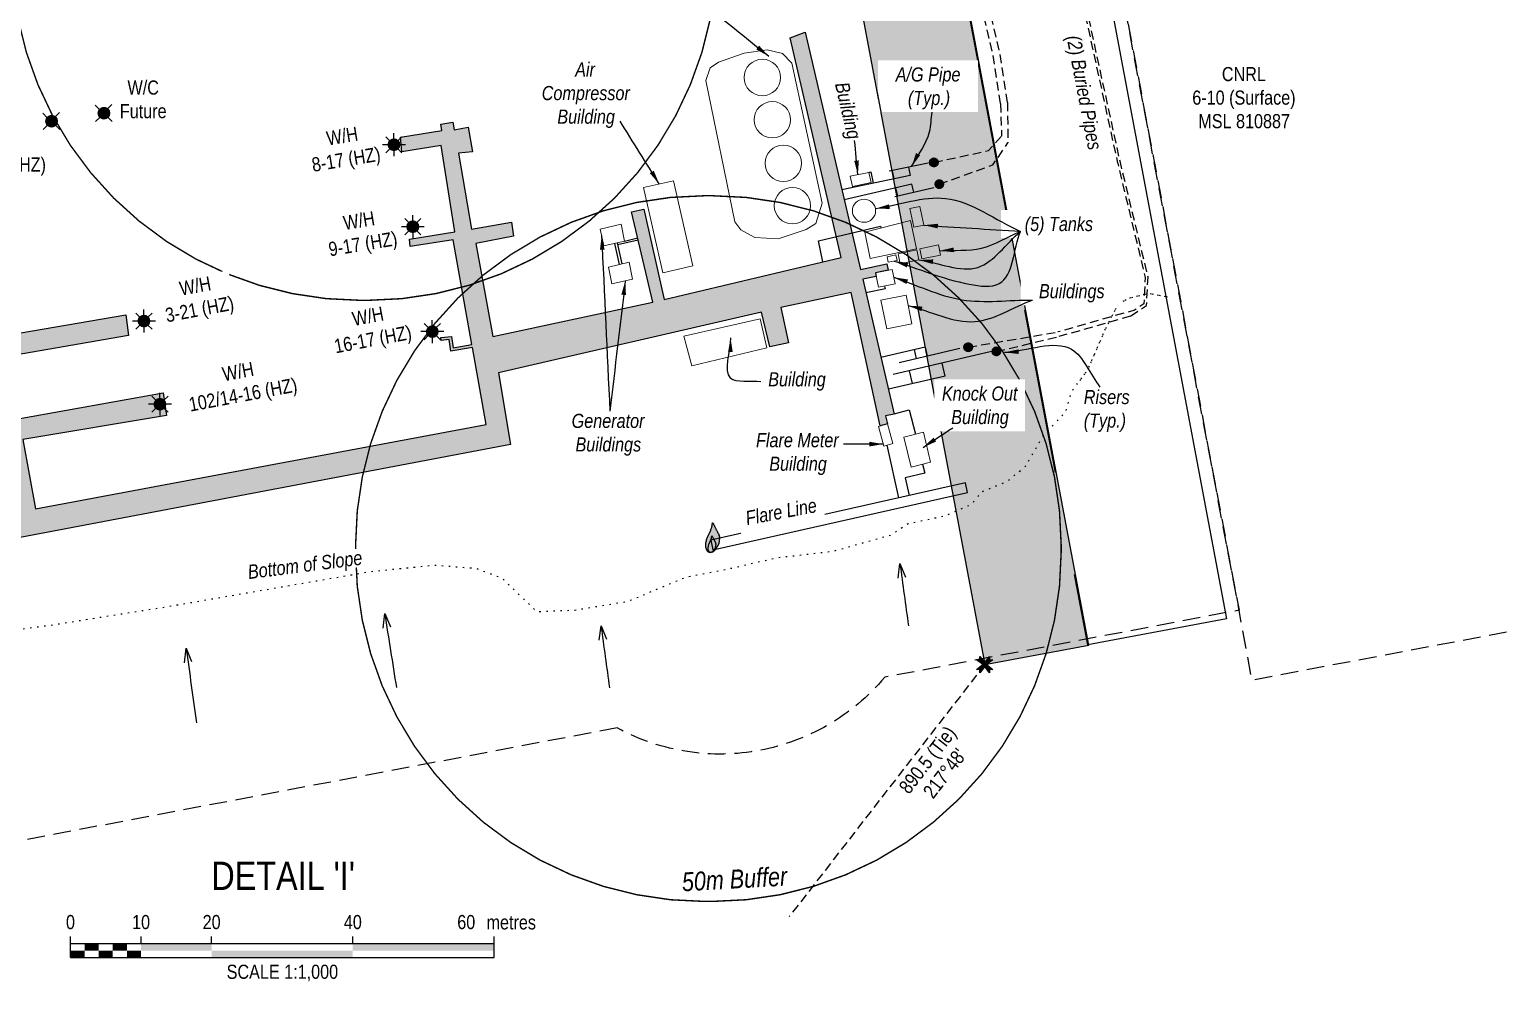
# Model space of a CAD drawing. Extents: x 406232 to 435383, y 6039561 to 6052989.
# Drawn here: x 426847 to 427892, y 6044060 to 6044734 of the extents above; entities that cross this region are included whole.
import ezdxf
from ezdxf.enums import TextEntityAlignment as Align

# ---------------------------------------------------------------- set-up
doc = ezdxf.new("R2010")
doc.units = 0
doc.header["$LTSCALE"] = 5
for name, pattern in [('foc-ACCESSROAD', [3.75, 2.5, -1.25]), ('foc-TIELINE', [1.875, 1.25, -0.625]), ('foc-TOPO', [1, 0.2, -0.8]), ('UG_PIPE', [1.875, 1.25, -0.625])]:
    doc.linetypes.add(name, pattern=pattern)
for name, color, linetype, lineweight in [('AS-GENERAL', 48, 'Continuous', 18), ('C-WS-T', 13, 'Continuous', 9), ('F-WS-T', 190, 'Continuous', 9), ('T-TEXT', 48, 'Continuous', 18)]:
    doc.layers.add(name, color=color, linetype=linetype, lineweight=lineweight)
for name, color, linetype in [('AS-PIPE-AG', 44, 'Continuous'), ('AS-PIPE-UG', 44, 'UG_PIPE'), ('AS-PIPE-UG-T', 44, 'Continuous'), ('AS-SYMBOL', 7, 'Continuous'), ('C-WS', 13, 'foc-ACCESSROAD'), ('C-WS-S', 13, 'Continuous'), ('DETAIL-T', 7, 'Continuous'), ('F-RW', 190, 'Continuous'), ('F-WS', 190, 'foc-ACCESSROAD'), ('L-BD', 7, 'Continuous'), ('L-MON', 1, 'Continuous'), ('L-TIE', 7, 'foc-TIELINE'), ('P-BUFFER-PURPLE', 187, 'foc-TIELINE'), ('P-BUFFER-PURPLE-T', 187, 'Continuous'), ('P-PROPOSED', 10, 'Continuous'), ('P-PROPOSED-H', 21, 'Continuous'), ('T-GENERAL', 48, 'foc-TOPO'), ('T-SLOPE', 48, 'Continuous')]:
    doc.layers.add(name, color=color, linetype=linetype)
doc.styles.add('80', font='ARIALN.TTF', dxfattribs={"height": 10})
doc.styles.add('80CG', font='ARIALN.TTF', dxfattribs={"height": 10})
doc.styles.add('80L', font='ARIALN.TTF', dxfattribs={"height": 10})
doc.dimstyles.new('Compass 5 000', dxfattribs={"dimscale": 5, "dimtxt": 9, "dimasz": 2, "dimexe": 0.2, "dimexo": 0.0625, "dimgap": 0.5, "dimtad": 0, "dimtih": 1, "dimtoh": 1, "dimzin": 0, "dimdsep": 46, "dimtxsty": '80CG', "dimcen": 0.1, "dimse1": 1, "dimse2": 1, "dimclrd": 256, "dimclrt": 256, "dimaunit": 1, "dimadec": 4, "dimazin": 0, "dimtfac": 0.06, "dimtofl": 0, "dimtmove": 0, "dimatfit": 1, "dimfxl": 0.2, "dimtolj": 1, "dimtzin": 0, "dimlwd": -1, "dimarcsym": 0})

# ---------------------------------------------------------------- blocks, each defined once
blk = doc.blocks.new('GAS')
h = blk.add_hatch(color=255)
h.dxf.hatch_style = 1
edge = h.paths.add_edge_path()
edge.add_arc((0, 0), 0.9, 0, 360)
for p, q in [((-0.81, 0), (-1.62, 0)), ((-0.57, 0.57), (-1.14, 1.14)), ((0, 0.81), (0, 1.62)), ((0.57, 0.57), (1.14, 1.14)), ((1.62, 0), (0.81, 0)), ((-0.57, -0.57), (-1.14, -1.14)), ((0, -0.81), (0, -1.62)), ((1.14, -1.14), (0.57, -0.57))]:
    blk.add_line(p, q)
blk.add_circle((0, 0), 0.8)
blk = doc.blocks.new('RISER')
h = blk.add_hatch(color=255)
h.dxf.hatch_style = 1
edge = h.paths.add_edge_path()
edge.add_arc((0, 0), 0.7, 0, 360)
blk.add_hatch(color=48).paths.add_polyline_path([(0.58, -0.15), (-0.58, -0.15, 0.774597)])
at = {"color": 48}
blk.add_line((-0.58, -0.15), (0.58, -0.15), dxfattribs=at)
blk.add_circle((0, 0), 0.6, dxfattribs=at)
blk = doc.blocks.new('FLARE')
h = blk.add_hatch(color=255)
h.dxf.hatch_style = 1
h.paths.add_polyline_path([(0.16, 2.41, 0.114147), (0.13, 2.43), (0.11, 2.44, 0.261551), (0.01, 2.42), (0, 2.41, 0.131268), (-0.03, 2.37), (-0.04, 2.35, 0.041497), (-0.05, 2.33), (-0.05, 2.29, 0.015174), (-0.05, 2.29), (-0.06, 2.24, 0.004376), (-0.06, 2.24), (-0.07, 2.18), (-0.08, 2.11), (-0.09, 2.05), (-0.1, 1.98), (-0.12, 1.91), (-0.14, 1.83), (-0.17, 1.76), (-0.19, 1.68), (-0.22, 1.61), (-0.26, 1.53), (-0.29, 1.46), (-0.32, 1.39), (-0.36, 1.32), (-0.39, 1.25, 0.000505), (-0.39, 1.25), (-0.43, 1.18, 0.002398), (-0.43, 1.18), (-0.46, 1.1, 0.004177), (-0.46, 1.1), (-0.5, 1.03, 0.005735), (-0.5, 1.03), (-0.53, 0.95, 0.006994), (-0.53, 0.95), (-0.56, 0.87, 0.00791), (-0.57, 0.87), (-0.6, 0.78, 0.008323), (-0.6, 0.78), (-0.63, 0.69, 0.008095), (-0.63, 0.68), (-0.66, 0.59, 0.008067), (-0.66, 0.59), (-0.68, 0.49, 0.008387), (-0.68, 0.49), (-0.7, 0.39, 0.009056), (-0.71, 0.38), (-0.72, 0.28, 0.010123), (-0.72, 0.28), (-0.74, 0.18, 0.011689), (-0.74, 0.18), (-0.75, 0.08, 0.013925), (-0.75, 0.08), (-0.75, -0.02, 0.016488), (-0.75, -0.02), (-0.75, -0.11, 0.017255), (-0.75, -0.12), (-0.74, -0.2, 0.01735), (-0.74, -0.2), (-0.73, -0.28, 0.017311), (-0.73, -0.29), (-0.71, -0.36, 0.01715), (-0.71, -0.36), (-0.69, -0.43, 0.016886), (-0.69, -0.44), (-0.66, -0.5, 0.016546), (-0.66, -0.5), (-0.63, -0.56, 0.016164), (-0.63, -0.56), (-0.6, -0.61, 0.016329), (-0.6, -0.62), (-0.57, -0.66, 0.018828), (-0.57, -0.67), (-0.54, -0.71, 0.022087), (-0.53, -0.71), (-0.5, -0.75, 0.025345), (-0.49, -0.76), (-0.46, -0.78, 0.028234), (-0.45, -0.79), (-0.42, -0.82, 0.030298), (-0.41, -0.82), (-0.37, -0.84, 0.031129), (-0.36, -0.85), (-0.32, -0.86, 0.030544), (-0.31, -0.87), (-0.27, -0.88, 0.028465), (-0.26, -0.88), (-0.22, -0.89, 0.025311), (-0.21, -0.89), (-0.16, -0.89, 0.02283), (-0.15, -0.89), (-0.11, -0.89, 0.021226), (-0.1, -0.89), (-0.05, -0.88, 0.020401), (-0.04, -0.88), (0, -0.87, 0.020299), (0.01, -0.87), (0.05, -0.85, 0.020911), (0.06, -0.85), (0.11, -0.83, 0.022277), (0.11, -0.83), (0.15, -0.81, 0.023712), (0.16, -0.8), (0.2, -0.78, 0.022408), (0.21, -0.78), (0.24, -0.75, 0.01993), (0.25, -0.74), (0.28, -0.72, 0.017146), (0.28, -0.71), (0.31, -0.68, 0.014211), (0.32, -0.68), (0.35, -0.64, 0.011221), (0.35, -0.64), (0.37, -0.61, 0.008212), (0.38, -0.61), (0.4, -0.57, 0.005172), (0.4, -0.57), (0.42, -0.54, 0.002523), (0.43, -0.54), (0.45, -0.5, 0.001671), (0.45, -0.5), (0.47, -0.47, 0.001229), (0.47, -0.47), (0.49, -0.44, 0.00075), (0.49, -0.44), (0.51, -0.41, 0.00026), (0.51, -0.41), (0.54, -0.37), (0.56, -0.34), (0.58, -0.3), (0.61, -0.27), (0.63, -0.23, 0.001311), (0.63, -0.23), (0.66, -0.19, 0.003726), (0.66, -0.19), (0.69, -0.15, 0.006065), (0.69, -0.14), (0.72, -0.1, 0.008452), (0.72, -0.1), (0.74, -0.05, 0.010991), (0.75, -0.05), (0.77, 0, 0.013767), (0.77, 0), (0.79, 0.05, 0.016839), (0.8, 0.05), (0.81, 0.1, 0.019104), (0.82, 0.11), (0.83, 0.15, 0.016987), (0.83, 0.16), (0.84, 0.21, 0.013636), (0.84, 0.21), (0.85, 0.26, 0.010244), (0.85, 0.27), (0.86, 0.31, 0.006846), (0.86, 0.32), (0.86, 0.37, 0.003419), (0.86, 0.37), (0.86, 0.41), (0.87, 0.46), (0.87, 0.5), (0.88, 0.54), (0.88, 0.59), (0.89, 0.63, 0.001278), (0.89, 0.63), (0.89, 0.67, 0.004735), (0.89, 0.67), (0.9, 0.71, 0.008354), (0.9, 0.72), (0.9, 0.76, 0.012059), (0.9, 0.76), (0.9, 0.8, 0.015712), (0.9, 0.81), (0.9, 0.85, 0.018457), (0.9, 0.85), (0.9, 0.89, 0.018102), (0.9, 0.9), (0.89, 0.94, 0.016533), (0.89, 0.95), (0.88, 0.99, 0.014576), (0.88, 0.99), (0.87, 1.03, 0.012435), (0.86, 1.04), (0.85, 1.08, 0.010283), (0.85, 1.09), (0.83, 1.13, 0.00824), (0.83, 1.13), (0.81, 1.18, 0.00638), (0.81, 1.18), (0.78, 1.23, 0.004735), (0.78, 1.23), (0.76, 1.29, 0.003388), (0.75, 1.29), (0.73, 1.34, 0.002345), (0.73, 1.34), (0.7, 1.4, 0.001492), (0.7, 1.4), (0.67, 1.46, 0.000746), (0.67, 1.46), (0.63, 1.51), (0.6, 1.57), (0.57, 1.62), (0.55, 1.68), (0.52, 1.73), (0.49, 1.78), (0.47, 1.83), (0.45, 1.87), (0.42, 1.92), (0.4, 1.97), (0.38, 2.02), (0.35, 2.08, 0.000332), (0.35, 2.08), (0.33, 2.13, 0.001849), (0.33, 2.13), (0.3, 2.19, 0.0038), (0.3, 2.19), (0.27, 2.24, 0.006473), (0.27, 2.24), (0.25, 2.29, 0.010865), (0.24, 2.3), (0.22, 2.34, 0.019524), (0.22, 2.34), (0.19, 2.38, 0.041077), (0.18, 2.39)])
at = {"color": 48, "flags": 128}
for points in [[(0.11, -0.72), (0.07, -0.74), (0.03, -0.76), (-0.02, -0.77), (-0.07, -0.78), (-0.11, -0.79), (-0.16, -0.79), (-0.2, -0.79), (-0.25, -0.78), (-0.29, -0.77), (-0.32, -0.76), (-0.36, -0.74), (-0.4, -0.71), (-0.43, -0.68), (-0.46, -0.65), (-0.49, -0.61), (-0.52, -0.56), (-0.54, -0.51), (-0.57, -0.46), (-0.59, -0.4), (-0.61, -0.33), (-0.63, -0.26), (-0.64, -0.19), (-0.65, -0.11), (-0.65, -0.02), (-0.65, 0.07), (-0.64, 0.17), (-0.63, 0.27), (-0.61, 0.36), (-0.58, 0.46), (-0.56, 0.56), (-0.53, 0.66), (-0.5, 0.75), (-0.47, 0.83), (-0.44, 0.91), (-0.41, 0.99), (-0.37, 1.06), (-0.34, 1.13), (-0.3, 1.2), (-0.27, 1.27), (-0.23, 1.34), (-0.2, 1.42), (-0.16, 1.49), (-0.13, 1.57), (-0.1, 1.65), (-0.07, 1.73), (-0.04, 1.8), (-0.02, 1.88), (0, 1.96), (0.01, 2.03), (0.02, 2.1), (0.03, 2.17), (0.04, 2.22), (0.05, 2.27), (0.05, 2.31), (0.06, 2.34), (0.08, 2.35), (0.09, 2.34), (0.11, 2.32), (0.13, 2.29), (0.16, 2.25), (0.18, 2.2), (0.21, 2.14), (0.24, 2.09), (0.26, 2.03), (0.29, 1.98), (0.31, 1.93), (0.33, 1.88), (0.36, 1.83), (0.38, 1.78), (0.41, 1.73), (0.43, 1.68), (0.46, 1.63), (0.49, 1.58), (0.52, 1.52), (0.55, 1.47), (0.58, 1.41), (0.61, 1.35), (0.64, 1.3), (0.67, 1.24), (0.69, 1.19), (0.72, 1.14), (0.74, 1.09), (0.75, 1.05), (0.77, 1), (0.78, 0.96), (0.79, 0.92), (0.8, 0.88), (0.8, 0.84), (0.8, 0.8), (0.8, 0.76), (0.8, 0.72), (0.79, 0.68), (0.79, 0.64), (0.78, 0.6), (0.78, 0.56), (0.77, 0.51), (0.77, 0.47), (0.76, 0.42), (0.76, 0.37), (0.76, 0.33), (0.75, 0.28), (0.74, 0.23), (0.73, 0.18), (0.72, 0.13), (0.7, 0.09), (0.68, 0.04), (0.66, 0), (0.63, -0.05), (0.61, -0.09), (0.58, -0.13), (0.55, -0.17), (0.53, -0.21), (0.5, -0.25), (0.48, -0.28), (0.45, -0.32), (0.43, -0.35), (0.41, -0.38), (0.39, -0.42), (0.37, -0.45), (0.34, -0.48), (0.32, -0.51), (0.3, -0.55), (0.27, -0.58), (0.24, -0.61), (0.21, -0.64), (0.18, -0.67), (0.15, -0.7)], [(0.02, -0.75), (-0.01, -0.76), (-0.03, -0.77), (-0.05, -0.78), (-0.08, -0.78), (-0.11, -0.79), (-0.13, -0.79), (-0.16, -0.79), (-0.18, -0.78), (-0.2, -0.78), (-0.23, -0.77), (-0.25, -0.76), (-0.26, -0.74), (-0.28, -0.73), (-0.3, -0.71), (-0.32, -0.69), (-0.33, -0.66), (-0.35, -0.63), (-0.36, -0.6), (-0.37, -0.57), (-0.39, -0.53), (-0.4, -0.49), (-0.4, -0.45), (-0.41, -0.41), (-0.41, -0.36), (-0.41, -0.31), (-0.4, -0.25), (-0.39, -0.2), (-0.38, -0.14), (-0.37, -0.09), (-0.36, -0.03), (-0.34, 0.02), (-0.32, 0.07), (-0.31, 0.12), (-0.29, 0.16), (-0.27, 0.21), (-0.25, 0.25), (-0.23, 0.29), (-0.21, 0.33), (-0.19, 0.37), (-0.17, 0.41), (-0.15, 0.45), (-0.14, 0.49), (-0.12, 0.53), (-0.1, 0.58), (-0.08, 0.62), (-0.07, 0.66), (-0.06, 0.71), (-0.05, 0.75), (-0.04, 0.79), (-0.03, 0.83), (-0.03, 0.87), (-0.02, 0.9), (-0.02, 0.93), (-0.01, 0.95), (-0.01, 0.96), (0, 0.97), (0.01, 0.96), (0.02, 0.95), (0.03, 0.94), (0.04, 0.91), (0.06, 0.88), (0.07, 0.86), (0.09, 0.82), (0.1, 0.79), (0.12, 0.76), (0.13, 0.74), (0.14, 0.71), (0.16, 0.68), (0.17, 0.65), (0.18, 0.63), (0.2, 0.6), (0.21, 0.57), (0.23, 0.54), (0.25, 0.51), (0.26, 0.47), (0.28, 0.44), (0.3, 0.41), (0.31, 0.38), (0.33, 0.35), (0.34, 0.32), (0.36, 0.29), (0.37, 0.27), (0.38, 0.24), (0.39, 0.22), (0.39, 0.19), (0.4, 0.17), (0.4, 0.15), (0.41, 0.13), (0.41, 0.1), (0.41, 0.08), (0.4, 0.06), (0.4, 0.04), (0.4, 0.01), (0.39, -0.01), (0.39, -0.03), (0.39, -0.06), (0.39, -0.08), (0.38, -0.11), (0.38, -0.14), (0.38, -0.16), (0.38, -0.19), (0.37, -0.22), (0.37, -0.24), (0.36, -0.27), (0.35, -0.3), (0.34, -0.32), (0.32, -0.35), (0.31, -0.37), (0.3, -0.4), (0.28, -0.42), (0.27, -0.44), (0.25, -0.46), (0.24, -0.48), (0.22, -0.5), (0.21, -0.52), (0.2, -0.54), (0.19, -0.56), (0.17, -0.58), (0.16, -0.6), (0.15, -0.61), (0.14, -0.63), (0.12, -0.65), (0.11, -0.67), (0.09, -0.69), (0.08, -0.7), (0.06, -0.72), (0.04, -0.74)]]:
    blk.add_lwpolyline(points, close=True, dxfattribs=at)
blk = doc.blocks.new('WC2')
at = {"layer": 'L-MON'}
h = blk.add_hatch(color=255, dxfattribs=at)
h.dxf.hatch_style = 1
edge = h.paths.add_edge_path()
edge.add_arc((0, 0), 0.9, 0, 360)
at = {"layer": 'L-MON', "color": 14, "flags": 128}
for points in [[(-0.62, 0.5), (-1.23, 1.12)], [(0.52, 0.61), (1.13, 1.21)], [(-1.18, -1.18), (-0.56, -0.57)], [(1.16, -1.18), (0.56, -0.57)]]:
    blk.add_lwpolyline(points, dxfattribs=at)
at = {"layer": 'L-MON', "color": 14}
for radius in [0.8, 0.373]:
    blk.add_circle((0, 0), radius, dxfattribs=at)
blk = doc.blocks.new('*U325')
at = {"color": 0}
for p, q in [((-150, 0), (-150, 15)), ((-100, 10), (-100, 15)), ((-50, 10), (-50, 15)), ((50, 10), (50, 15)), ((150.2, 0), (150.2, 15)), ((-150, 10), (150.2, 10)), ((-150, 0), (150.2, 0))]:
    blk.add_line(p, q, dxfattribs=at)
for points in [[(-150, 5), (-140, 5), (-150, 0), (-140, 0)], [(-140, 10), (-130, 10), (-140, 5), (-130, 5)], [(-130, 5), (-120, 5), (-130, 0), (-120, 0)], [(-120, 10), (-110, 10), (-120, 5), (-110, 5)], [(-110, 5), (-100, 5), (-110, 0), (-100, 0)], [(-100, 10), (-50, 10), (-100, 5), (-50, 5)], [(-50, 5), (50, 5), (-50, 0), (50, 0)], [(50, 10), (150.2, 10), (50, 5), (150.2, 5)]]:
    blk.add_solid(points, dxfattribs=at)
at = {"color": 0, "style": '80'}
blk.add_text('metres', height=10, dxfattribs=at).set_placement((162.2, 20), align=Align.CENTER)
at = {"color": 0, "char_height": 10, "style": '80'}
for s, insert, attachment_point in [('0', (-150, 30.2), 2), ('10', (-100, 30.2), 2), ('20', (-50, 30.2), 2), ('40', (50, 30.2), 2), ('60', (136.7, 30.2), 3), ('SCALE 1:1,000', (0.1, -5), 2)]:
    blk.add_mtext(s, dxfattribs=dict(at, insert=insert, attachment_point=attachment_point))
blk = doc.blocks.new('TEMP')
h = blk.add_hatch(color=255)
h.dxf.hatch_style = 1
h.paths.add_polyline_path([(0, 0.25), (-0.67, 1.15), (-0.67, 0.67), (-1.15, 0.67), (-0.25, 0), (-1.15, -0.67), (-0.67, -0.67), (-0.67, -1.15), (0, -0.25), (0.67, -1.15), (0.67, -0.67), (1.15, -0.67), (0.25, 0), (1.15, 0.67), (0.67, 0.67), (0.67, 1.15)])
h.paths.add_polyline_path([(0.57, 0.85), (0.57, 0.57), (0.85, 0.57), (0.08, 0), (0.85, -0.57), (0.57, -0.57), (0.57, -0.85), (0, -0.08), (-0.57, -0.85), (-0.57, -0.57), (-0.85, -0.57), (-0.08, 0), (-0.85, 0.57), (-0.57, 0.57), (-0.57, 0.85), (0, 0.08)], flags=16)
h = blk.add_hatch(color=1)
h.dxf.hatch_style = 1
h.paths.add_polyline_path([(0, 0.08), (-0.57, 0.85), (-0.57, 0.57), (-0.85, 0.57), (-0.08, 0), (-0.85, -0.57), (-0.57, -0.57), (-0.57, -0.85), (0, -0.08), (0.57, -0.85), (0.57, -0.57), (0.85, -0.57), (0.08, 0), (0.85, 0.57), (0.57, 0.57), (0.57, 0.85)])
at = {"color": 1}
for p, q in [((-0.08, 0), (0.08, 0)), ((0, 0.08), (0, -0.08))]:
    blk.add_line(p, q, dxfattribs=at)
at = {"color": 255, "flags": 128}
blk.add_lwpolyline([(-0.25, 0), (-1.15, 0.67), (-0.67, 0.67), (-0.67, 1.15), (0, 0.25), (0.67, 1.15), (0.67, 0.67), (1.15, 0.67), (0.25, 0), (1.15, -0.67), (0.67, -0.67), (0.67, -1.15), (0, -0.25), (-0.67, -1.15), (-0.67, -0.67), (-1.15, -0.67)], close=True, dxfattribs=at)
at = {"color": 1, "flags": 128}
blk.add_lwpolyline([(-0.08, 0), (-0.85, 0.57), (-0.57, 0.57), (-0.57, 0.85), (0, 0.08), (0.57, 0.85), (0.57, 0.57), (0.85, 0.57), (0.08, 0), (0.85, -0.57), (0.57, -0.57), (0.57, -0.85), (0, -0.08), (-0.57, -0.85), (-0.57, -0.57), (-0.85, -0.57)], close=True, dxfattribs=at)

msp = doc.modelspace()

# ---------------------------------------------------------------- hatches: boundary and pattern name
at = {"layer": 'AS-PIPE-AG'}
h = msp.add_hatch(color=256, dxfattribs=at)
h.dxf.hatch_style = 1
h.paths.add_polyline_path([(427446.33, 6044558.92), (427436.742, 6044556.884), (427459.022, 6044461.333), (427452.966, 6044460.123), (427454.195, 6044454.444), (427448.998, 6044453.025), (427428.571, 6044547.455), (427378.808, 6044536.795), (427384.202, 6044511.867), (427370.855, 6044508.943), (427365.069, 6044533.496), (427178.877, 6044490.653), (427187.352, 6044439.993), (426840.232, 6044374.011), (426814.199, 6044514.586), (426914.94, 6044531.681), (426916.87, 6044517.112), (426831.248, 6044502.262), (426838.715, 6044458.047), (426941.429, 6044476.495), (426943.785, 6044460.325), (426842.007, 6044443.338), (426851.115, 6044394.348), (427170.137, 6044454.184), (427160.365, 6044508.668), (427145.214, 6044505.921), (427143.887, 6044514.179), (427138.227, 6044513.58), (427138.017, 6044515.567), (427145.56, 6044516.365), (427146.864, 6044508.251), (427160.012, 6044510.635), (427146.731, 6044584.686), (427116.438, 6044580.125), (427115.758, 6044585.171), (427147.904, 6044590.38), (427138.349, 6044651.659), (427110.448, 6044647.108), (427109.382, 6044657.371), (427138.737, 6044662.213), (427138.005, 6044666.639), (427146.487, 6044668.022), (427147.456, 6044662.697), (427157.435, 6044664.536), (427160.342, 6044647.091), (427150.654, 6044646.026), (427159.751, 6044592.367), (427187.971, 6044597.387), (427189.42, 6044587.381), (427162.705, 6044582.159), (427174.894, 6044516.328), (427288.234, 6044540.552), (427273, 6044604.701), (427281.722, 6044606.512), (427296.216, 6044542.631), (427421.508, 6044572.249), (427385.402, 6044727.794), (427395.945, 6044731.846), (427435.106, 6044563.901), (427453.791, 6044567.868), (427454.707, 6044563.32), (427445.777, 6044561.522)])
at = {"layer": 'P-PROPOSED-H'}
h = msp.add_hatch(color=256, dxfattribs=at)
h.dxf.hatch_style = 1
h.paths.add_polyline_path([(427713.438, 6045348.795), (427685.695, 6045418.439), (427391.48, 6045301.233), (426920.961, 6045217.253), (426660.025, 6045134.156), (426714.575, 6044778.363), (426788.676, 6044789.719), (426743.837, 6045082.171), (426938.999, 6045144.322), (427347.404, 6045217.216), (427523.092, 6044284.086), (427596.764, 6044297.957), (427420.858, 6045232.241)])

# ---------------------------------------------------------------- linework, layer by layer
at = {"layer": 'AS-GENERAL', "flags": 128}
for points in [[(427346.083, 6044597.463), (427325.583, 6044697.596), (427328.658, 6044706.596), (427334.588, 6044710.547), (427352.818, 6044716.913), (427369.071, 6044719.327), (427379.833, 6044716.693), (427386.467, 6044709.922), (427408.039, 6044610.63), (427403.456, 6044596.432), (427396.602, 6044592.012), (427376.924, 6044585.603), (427360.341, 6044586.487), (427350.391, 6044591.791)], [(427427.929, 6044629.759), (427441.153, 6044632.516), (427442.621, 6044625.364), (427429.396, 6044622.608)], [(427281.541, 6044621.834), (427295.236, 6044561.473), (427316.473, 6044566.291), (427302.778, 6044626.652)], [(427472.8, 6044593.694), (427470.062, 6044606.923), (427477.215, 6044608.38), (427479.953, 6044595.152)], [(427438.142, 6044590.298), (427441.945, 6044571.64), (427474.789, 6044578.377), (427470.64, 6044598.418)], [(427250.922, 6044592.428), (427253.388, 6044580.513), (427268.084, 6044583.903), (427265.617, 6044595.817)], [(427461.865, 6044574.921), (427475.089, 6044577.677), (427476.556, 6044570.526), (427463.332, 6044567.77)], [(427477.119, 6044578.439), (427490.343, 6044581.195), (427491.81, 6044574.044), (427478.586, 6044571.288)], [(427256.676, 6044565.479), (427259.143, 6044553.565), (427273.838, 6044556.954), (427271.372, 6044568.868)], [(427460.251, 6044574.112), (427461.046, 6044570.24), (427454.804, 6044568.959), (427454.01, 6044572.831)], [(427445.777, 6044561.522), (427457.575, 6044563.898), (427459.766, 6044553.578), (427447.968, 6044551.202)], [(427449.659, 6044542.108), (427467.446, 6044545.69), (427471.559, 6044525.266), (427453.772, 6044521.684)], [(427364.048, 6044528.919), (427368.922, 6044508.241), (427315.679, 6044495.504), (427310.013, 6044516.485)], [(427447.939, 6044452.736), (427454.195, 6044454.444), (427457.986, 6044440.548), (427451.73, 6044438.841)], [(427465.927, 6044445.102), (427479.709, 6044448.632), (427484.803, 6044427.361), (427471.022, 6044423.831)]]:
    msp.add_lwpolyline(points, close=True, dxfattribs=at)
at = {"layer": 'AS-GENERAL'}
for centre, radius in [((427365.681, 6044699.692), 12.892), ((427372.78, 6044669.76), 12.892), ((427380.545, 6044638.941), 12.892), ((427386.985, 6044608.967), 12.892), ((427437.653, 6044605.394), 8.219)]:
    msp.add_circle(centre, radius, dxfattribs=at)
at = {"layer": 'AS-PIPE-AG'}
for p, q in [((427483.153, 6044639.053), (427455.528, 6044633.296)), ((427470.253, 6044630.313), (427421.967, 6044620.25)), ((427441.153, 6044632.516), (427442.568, 6044632.81)), ((427442.568, 6044632.81), (427444.219, 6044624.887)), ((427457.627, 6044633.734), (427458.835, 6044627.933)), ((427469.044, 6044636.113), (427470.253, 6044630.313)), ((427471.593, 6044624.206), (427423.529, 6044613.13)), ((427486.967, 6044621.669), (427459.469, 6044615.332)), ((427461.558, 6044615.813), (427460.228, 6044621.587)), ((427472.923, 6044618.433), (427471.593, 6044624.206)), ((427268.084, 6044583.903), (427277.413, 6044586.118)), ((427260.917, 6044582.25), (427264.376, 6044567.255)), ((427262.822, 6044582.689), (427266.281, 6044567.694)), ((427263.128, 6044581.366), (427277.718, 6044584.831)), ((427452.865, 6044549.982), (427439.002, 6044547.19)), ((427452.865, 6044549.982), (427452.438, 6044552.102)), ((427480.921, 6044508.879), (427449.636, 6044501.584)), ((427531.074, 6044506.444), (427458.33, 6044489.482)), ((427505.489, 6044507.806), (427462.465, 6044497.774)), ((427473.039, 6044507.041), (427474.543, 6044500.591)), ((427480.921, 6044508.879), (427482.425, 6044502.429)), ((427471.974, 6044482.984), (427469.833, 6044492.164)), ((427495.089, 6044488.373), (427492.948, 6044497.554)), ((427495.089, 6044488.373), (427454.902, 6044479.003)), ((427453.713, 6044439.382), (427462.116, 6044402.107))]:
    msp.add_line(p, q, dxfattribs=at)
at = {"layer": 'AS-PIPE-AG', "flags": 128}
for points in [[(426838.715, 6044458.047), (426941.429, 6044476.495), (426943.785, 6044460.325), (426842.007, 6044443.338), (426851.115, 6044394.348), (427170.137, 6044454.184), (427160.365, 6044508.668), (427145.214, 6044505.921), (427143.887, 6044514.179), (427138.227, 6044513.58), (427138.017, 6044515.567), (427145.56, 6044516.365), (427146.864, 6044508.251), (427160.012, 6044510.635), (427146.731, 6044584.686), (427116.438, 6044580.125), (427115.758, 6044585.171), (427147.904, 6044590.38), (427138.349, 6044651.659), (427110.448, 6044647.108), (427109.382, 6044657.371), (427138.737, 6044662.213), (427138.005, 6044666.639), (427146.487, 6044668.022), (427147.456, 6044662.697), (427157.435, 6044664.536), (427160.342, 6044647.091), (427150.654, 6044646.026), (427159.751, 6044592.367), (427187.971, 6044597.387), (427189.42, 6044587.381), (427162.705, 6044582.159), (427174.894, 6044516.328), (427288.234, 6044540.552), (427273, 6044604.701), (427281.722, 6044606.512), (427296.216, 6044542.631), (427421.508, 6044572.249), (427385.402, 6044727.794), (427395.945, 6044731.846), (427435.106, 6044563.901), (427453.791, 6044567.868), (427454.707, 6044563.32), (427445.777, 6044561.522), (427446.33, 6044558.92), (427446.33, 6044558.92), (427436.742, 6044556.884), (427459.022, 6044461.333), (427452.966, 6044460.123), (427454.195, 6044454.444), (427448.998, 6044453.025), (427428.571, 6044547.455), (427378.808, 6044536.795), (427384.202, 6044511.867), (427370.855, 6044508.943), (427365.069, 6044533.496), (427178.877, 6044490.653), (427187.352, 6044439.993), (426840.232, 6044374.011)], [(427408.455, 6044569.163), (427405.454, 6044584.003), (427449.264, 6044594.363), (427449.567, 6044593.152)], [(426814.199, 6044514.586), (426914.94, 6044531.681), (426916.87, 6044517.112), (426831.248, 6044502.262)], [(427458.922, 6044461.666), (427469.586, 6044464.492), (427474.022, 6044447.176)], [(427479.026, 6044425.881), (427480.634, 6044419.649), (427466.871, 6044416.324), (427469.691, 6044403.815)]]:
    msp.add_lwpolyline(points, dxfattribs=at)
at = {"layer": 'AS-PIPE-AG'}
msp.add_lwpolyline([(427509.471, 6044412.783), (427329.192, 6044372.14), (427330.73, 6044365.317), (427511.009, 6044405.961)], close=True, dxfattribs=at)
at = {"layer": 'AS-PIPE-UG', "flags": 128}
msp.add_lwpolyline([(427536.694, 6045028.572), (427567.626, 6044881.406), (427592.612, 6044751.522, 0.00631558), (427592.622, 6044751.473), (427617.221, 6044638.994, 0.00540449), (427617.23, 6044638.952), (427636.733, 6044558.181), (427635.775, 6044539.415), (427629.19, 6044535.003), (427574.979, 6044519.566)], format="xyb", dxfattribs=at)
for points in [[(427626.42, 6044530.741), (427637.72, 6044538.313), (427638.745, 6044558.368), (427619.174, 6044639.421), (427594.575, 6044751.9), (427569.586, 6044881.801), (427538.65, 6045028.984)], [(427626.42, 6044530.741), (427637.72, 6044538.313), (427638.745, 6044558.368), (427619.174, 6044639.421), (427594.575, 6044751.9), (427569.586, 6044881.801), (427538.65, 6045028.984)], [(427534.297, 6044681.242), (427528.975, 6044715.582), (427515.731, 6044772.83), (427521.743, 6044796.874), (427547.256, 6044849.101), (427604.255, 6044904.855), (427672.804, 6044925.341)], [(427534.297, 6044681.242), (427528.975, 6044715.582), (427515.731, 6044772.83), (427521.743, 6044796.874), (427547.256, 6044849.101), (427604.255, 6044904.855), (427672.804, 6044925.341)], [(427539.234, 6044682.007), (427533.883, 6044716.528), (427520.869, 6044772.785), (427526.462, 6044795.153), (427551.366, 6044846.133), (427606.867, 6044900.422), (427674.235, 6044920.555)], [(427539.234, 6044682.007), (427533.883, 6044716.528), (427520.869, 6044772.785), (427526.462, 6044795.153), (427551.366, 6044846.133), (427606.867, 6044900.422), (427674.235, 6044920.555)], [(427534.297, 6044681.242), (427535.042, 6044658.248)], [(427534.297, 6044681.242), (427535.042, 6044658.248)], [(427539.234, 6044682.007), (427539.555, 6044653.49)], [(427539.234, 6044682.007), (427539.555, 6044653.49)], [(427487.094, 6044639.591), (427525.871, 6044647.982), (427535.042, 6044658.248)], [(427487.094, 6044639.591), (427525.871, 6044647.982), (427535.042, 6044658.248)], [(427490.857, 6044624.183), (427528.84, 6044637.777), (427539.555, 6044653.49)], [(427490.857, 6044624.183), (427528.84, 6044637.777), (427539.555, 6044653.49)], [(427626.42, 6044530.741), (427575.649, 6044516.293)], [(427626.42, 6044530.741), (427575.649, 6044516.293)], [(427511.368, 6044508.776), (427574.979, 6044519.566)], [(427511.368, 6044508.776), (427574.979, 6044519.566)], [(427531.354, 6044505.762), (427575.649, 6044516.293)], [(427531.354, 6044505.762), (427575.649, 6044516.293)]]:
    msp.add_lwpolyline(points, dxfattribs=at)
at = {"layer": 'C-WS', "flags": 128}
msp.add_lwpolyline([(427262.906, 6044239.325), (426795.135, 6044150.857), (426348.469, 6044066.38), (426227.919, 6044703.786), (426677.553, 6044772.69), (427208.216, 6044854.011), (427582.468, 6044960.639), (427703.141, 6044322.585), (427452.321, 6044275.149, -0.35681793)], format="xyb", close=True, dxfattribs=at)
at = {"layer": 'F-RW'}
for points in [[(427541.39, 6044589.014), (427439.256, 6045131.632), (427664.632, 6045221.394)], [(427787.532, 6045162.801), (427552.659, 6045069.257), (427694.323, 6044316.623), (427596.139, 6044298.142), (427586.757, 6044347.985)], [(427573.199, 6044420.017), (427551.574, 6044534.907)]]:
    msp.add_lwpolyline(points, dxfattribs=at)
at = {"layer": 'F-WS', "flags": 128}
msp.add_lwpolyline([(427892.492, 6044307.035), (427712.358, 6044273.06), (427703.166, 6044322.447), (427621.195, 6044755.588), (427598.436, 6044876.101), (427582.468, 6044960.639), (427848.139, 6045010.662)], dxfattribs=at)
at = {"layer": 'L-TIE', "flags": 128}
msp.add_lwpolyline([(427523.092, 6044284.086), (427384.734, 6044105.768)], dxfattribs=at)
at = {"layer": 'P-BUFFER-PURPLE', "const_width": 1, "elevation": -0.107, "flags": 128}
msp.add_lwpolyline([(427081.241, 6045041.499), (427086.236, 6045041.499, -0.41421356), (427333.509, 6044794.226), (427333.509, 6044789.23, -0.41421356), (427086.236, 6044541.957), (427081.241, 6044541.957, -0.41421356), (426833.967, 6044789.23), (426833.967, 6044794.226, -0.41421356)], format="xyb", close=True, dxfattribs=at)
at = {"layer": 'P-BUFFER-PURPLE', "const_width": 1, "flags": 128}
msp.add_lwpolyline([(427324.966, 6044616.002), (427329.961, 6044616.002, -0.41421356), (427577.234, 6044368.728), (427577.234, 6044363.733, -0.41421356), (427329.961, 6044116.46), (427324.966, 6044116.46, -0.41421356), (427077.692, 6044363.733), (427077.692, 6044368.728, -0.41421356)], format="xyb", close=True, dxfattribs=at)
at = {"layer": 'T-GENERAL', "flags": 128}
for points in [[(426595.733, 6044289.687), (426613.273, 6044275.075), (426659.753, 6044278.29), (426708.28, 6044286.18), (426742.19, 6044296.7), (426860.673, 6044311.9), (426943.695, 6044325.051), (427087.616, 6044349.905), (427133.512, 6044354.581), (427163.329, 6044352.243), (427181.454, 6044345.229), (427206.01, 6044321.559), (427232.904, 6044322.728), (427270.322, 6044328.865), (427311.964, 6044346.257), (427339.384, 6044351.374), (427375.76, 6044359.779), (427415.664, 6044364.369), (427456.61, 6044375.881), (427468.858, 6044383.921), (427494.815, 6044389.403), (427513.825, 6044397.626), (427521.137, 6044406.579), (427538.502, 6044413.523), (427552.029, 6044424.487), (427565.408, 6044447.562), (427580.215, 6044462.546), (427584.785, 6044477.53), (427595.99, 6044492.597), (427608.788, 6044522.021), (427617.746, 6044539.565), (427625.242, 6044543.586), (427639.136, 6044546.875), (427647.729, 6044545.413), (427653.396, 6044544.134)], [(427590.44, 6044485.134), (427595.99, 6044492.597), (427608.788, 6044522.021), (427617.746, 6044539.565), (427625.242, 6044543.586), (427639.136, 6044546.875), (427647.729, 6044545.413), (427653.396, 6044544.134)], [(426595.733, 6044289.687), (426613.273, 6044275.075), (426659.753, 6044278.29), (426708.28, 6044286.18), (426742.19, 6044296.7), (426860.673, 6044311.9), (426943.695, 6044325.051), (427087.616, 6044349.905), (427133.512, 6044354.581), (427163.329, 6044352.243), (427181.454, 6044345.229), (427206.01, 6044321.559), (427232.904, 6044322.728), (427270.322, 6044328.865), (427311.964, 6044346.257), (427339.384, 6044351.374), (427375.76, 6044359.779), (427415.664, 6044364.369), (427456.61, 6044375.881), (427468.858, 6044383.921), (427494.815, 6044389.403), (427513.825, 6044397.626), (427521.137, 6044406.579), (427538.502, 6044413.523), (427552.029, 6044424.487), (427560.788, 6044439.593)]]:
    msp.add_lwpolyline(points, dxfattribs=at)

# ---------------------------------------------------------------- block references
at = {"layer": 'AS-SYMBOL'}
for name, p, xscale, yscale, zscale in [('RISER', (427487.114, 6044639.576), 4.999999999999941, 4.999999999999941, 4.999999999999941), ('RISER', (427490.947, 6044624.208), 4.999999999999941, 4.999999999999941, 4.999999999999941), ('RISER', (427511.408, 6044508.756), 4.999999999999941, 4.999999999999941, 4.999999999999941), ('RISER', (427531.384, 6044505.822), 4.999999999999941, 4.999999999999941, 4.999999999999941), ('FLARE', (427329.961, 6044368.728), 6.660562397823504, 6.660562397823504, 6.660562397823504)]:
    msp.add_blockref(name, p, dxfattribs=dict(at, xscale=xscale, yscale=yscale, zscale=zscale))
at = {"layer": 'C-WS-S', "xscale": 4.999999999999941, "yscale": 4.999999999999941, "zscale": 4.999999999999941}
for p in [(427132.001, 6044519.806), (426939.179, 6044468.424)]:
    msp.add_blockref('GAS', p, dxfattribs=at)
at = {"layer": 'DETAIL-T', "xscale": 0.99954368, "yscale": 0.99954368, "zscale": 0.99954368}
msp.add_blockref('*U325', (427025.759, 6044076.673), dxfattribs=at)
at = {"layer": 'L-MON', "xscale": 4.997718399999943, "yscale": 4.997718399999943, "zscale": 4.997718399999943}
msp.add_blockref('TEMP', (427523.092, 6044284.086), dxfattribs=at)

# ---------------------------------------------------------------- texts
at = {"layer": 'C-WS-T', "char_height": 10, "attachment_point": 1, "rotation": 10.623034, "style": '80L'}
for s, width, insert in [('\\pi25.94926;W/H\\P\\pi9.79988;16-17 (HZ)', 73.05132, (427049.046, 6044528.811)), ('\\pi27.96269;W/H\\P\\pi0.66392;102/14-16 (HZ)', 77.07817, (426955.118, 6044489.252))]:
    msp.add_mtext_dynamic_manual_height_columns(s, width=width, gutter_width=66.636, heights=[0], dxfattribs=dict(at, insert=insert))
at = {"layer": 'DETAIL-T', "color": 3, "insert": (427026.429, 6044134.594), "char_height": 19.9909, "width": 223.75587, "attachment_point": 5, "style": '80CG'}
msp.add_mtext("DETAIL 'I'", dxfattribs=at)
at = {"layer": 'L-BD', "color": 5, "style": '80L'}
for s, height, p in [('890.5 (Tie)', 9.99544, (427483.496, 6044215.941)), ("217°48'", 9.9954, (427494.75, 6044207.209))]:
    msp.add_text(s, height=height, rotation=52.1919, dxfattribs=at).set_placement(p, align=Align.MIDDLE)
at = {"layer": 'P-BUFFER-PURPLE-T', "insert": (427307.698, 6044136.832), "char_height": 13.31613, "attachment_point": 1, "rotation": 3.191276, "style": '80L'}
msp.add_mtext_dynamic_manual_height_columns('\\pi0.61544;{\\fArial Narrow|b0|i1|c0|p34;50m Buffer}', width=76.1137, gutter_width=66.611, heights=[0], dxfattribs=at)

# ---------------------------------------------------------------- leaders
at = {"layer": 'T-SLOPE', "path_type": 1}
for points in [[(427463.107, 6044355.608), (427469.072, 6044311.648)], [(427098.278, 6044320.2), (427106.618, 6044267.807)], [(427098.278, 6044320.2), (427106.618, 6044267.807)], [(427251.456, 6044311.619), (427257.421, 6044267.658)], [(427251.456, 6044311.619), (427257.421, 6044267.658)], [(426957.662, 6044295.732), (426965.109, 6044242.889)], [(426957.662, 6044295.732), (426965.109, 6044242.889)]]:
    msp.add_leader(points, dimstyle='Compass 5 000', override={"dimgap": 0.5, "dimtad": 0, "dimldrblk": 'Open30'}, dxfattribs=at)
at = {"layer": 'T-TEXT', "path_type": 1}
msp.add_leader([(427370.168, 6044714.671), (427301.928, 6044769.441)], dimstyle='Compass 5 000', override={"dimgap": 0.5, "dimtad": 0}, dxfattribs=at)

# ---------------------------------------------------------------- next in the draw order: texts
at = {"layer": 'AS-GENERAL', "insert": (427000.487, 6044354.479), "char_height": 10, "attachment_point": 1, "rotation": 7.310587, "style": '80L', "bg_fill": 3, "box_fill_scale": 1.15, "bg_fill_color": 256, "bg_fill_true_color": 256, "bg_fill_transparency": 0}
msp.add_mtext_dynamic_manual_height_columns('\\pi0.29898;{\\fArial Narrow|b0|i1|c0|p34;Bottom of Slope}', width=81.33465, gutter_width=66.636, heights=[0], dxfattribs=at)
at = {"layer": 'AS-PIPE-AG', "insert": (427452.443, 6044706.854), "char_height": 10, "attachment_point": 1, "style": '80L', "bg_fill": 2}
msp.add_mtext_dynamic_manual_height_columns('\\pi7.64714;{\\fArial Narrow|b0|i1|c0|p34;A/G Pipe\\P\\pi16.2897;(Typ.)}', width=60.86044, gutter_width=333.181, heights=[0], dxfattribs=at)
at = {"layer": 'AS-PIPE-AG', "insert": (427352.681, 6044392.477), "char_height": 10, "attachment_point": 1, "rotation": 10.7097, "style": '80L', "bg_fill": 2}
msp.add_mtext_dynamic_manual_height_columns('\\pi0.32626;{\\fArial Narrow|b0|i1|c0|p34;Flare Line}', width=50.75484, gutter_width=333.181, heights=[0], dxfattribs=at)
at = {"layer": 'AS-PIPE-UG-T', "insert": (427590.792, 6044730.327), "char_height": 10, "attachment_point": 1, "rotation": 280.888797, "style": '80L', "bg_fill": 3, "box_fill_scale": 1.15, "bg_fill_color": 256, "bg_fill_true_color": 256, "bg_fill_transparency": 0}
msp.add_mtext_dynamic_manual_height_columns('{\\fArial Narrow|b0|i1|c0|p34;(2) Buried Pipes}', width=82.20778, gutter_width=333.181, heights=[0], dxfattribs=at)

# ---------------------------------------------------------------- next in the draw order: linework, layer by layer
at = {"layer": 'P-PROPOSED', "flags": 128}
msp.add_lwpolyline([(427685.695, 6045418.439), (427391.48, 6045301.233), (426920.961, 6045217.253), (426660.025, 6045134.156), (426714.575, 6044778.363), (426788.676, 6044789.719), (426743.837, 6045082.171), (426938.999, 6045144.322), (427347.404, 6045217.216), (427523.092, 6044284.086), (427596.764, 6044297.957), (427420.858, 6045232.241), (427713.438, 6045348.795)], dxfattribs=at)

# ---------------------------------------------------------------- next in the draw order: leaders
at = {"layer": 'AS-PIPE-AG', "path_type": 1}
msp.add_leader([(427471.375, 6044636.599), (427484.041, 6044661.265), (427485.823, 6044675.238)], dimstyle='Compass 5 000', override={"dimgap": 0.5, "dimtad": 0}, dxfattribs=at)

# ---------------------------------------------------------------- next in the draw order: texts
at = {"layer": 'C-WS-T', "insert": (426927.327, 6044684.169), "char_height": 10, "attachment_point": 5, "style": '80L', "bg_fill": 2}
msp.add_mtext_dynamic_manual_height_columns('W/C\\PFuture', width=32.71255, gutter_width=66.636, heights=[0], dxfattribs=at)
at = {"layer": 'C-WS-T', "insert": (426822.82, 6044644.944), "char_height": 10, "attachment_point": 5, "style": '80L', "bg_fill": 3, "box_fill_scale": 1.15, "bg_fill_color": 256, "bg_fill_true_color": 256, "bg_fill_transparency": 0}
msp.add_mtext_dynamic_manual_height_columns('W/C \\P102/5-10 (HZ)', width=72.23267, gutter_width=66.636, heights=[0], dxfattribs=at)
at = {"layer": 'C-WS-T', "char_height": 10, "attachment_point": 1, "style": '80L', "bg_fill": 3, "box_fill_scale": 1.15, "bg_fill_color": 256, "bg_fill_true_color": 256, "bg_fill_transparency": 0}
for s, insert, rotation in [('\\pi13.62776;W/H\\P\\pi0.27851;8-17 (HZ)', (427042.971, 6044659.146), 9.365103), ('\\pi13.62776;W/H\\P\\pi0.27851;9-17 (HZ)', (427054.848, 6044599.333), 9.365103), ('\\pi13.62776;W/H\\P\\pi0.27851;3-21 (HZ)', (426938.867, 6044552.497), 10.623034)]:
    msp.add_mtext_dynamic_manual_height_columns(s, width=48.40832, gutter_width=66.636, heights=[0], dxfattribs=dict(at, insert=insert, rotation=rotation))
at = {"layer": 'F-WS-T', "insert": (427669.783, 6044707.108), "char_height": 9.99084, "attachment_point": 1, "style": '80L', "bg_fill": 3, "box_fill_scale": 1.15, "bg_fill_color": 256, "bg_fill_true_color": 256, "bg_fill_transparency": 0}
msp.add_mtext_dynamic_manual_height_columns('\\pi21.21028;CNRL\\P\\pi0.27108;6-10 (Surface) \\P\\pi4.5407;MSL 810887', width=72.59073, gutter_width=49.977, heights=[0], dxfattribs=at)
at = {"layer": 'T-TEXT', "char_height": 10, "attachment_point": 1, "style": '80L', "bg_fill": 2}
for s, width, gutter_width, insert in [('\\pi19.71091;{\\fArial Narrow|b0|i1|c0|p34;Air \\P\\pi-3.96235;Compressor \\P\\pi7.09154;Building}', 54.41499, 333.181, (427213.444, 6044710.328)), ('\\pi8.64122;{\\fArial Narrow|b0|i1|c0|p34; (5) Tanks}', 68.82406, 333.181, (427539.607, 6044600.995)), ('\\pi7.09154;{\\fArial Narrow|b0|i1|c0|p34;Building}', 54.41499, 333.181, (427362.741, 6044491.056)), ('\\pi0.32626;{\\fArial Narrow|b0|i1|c0|p34;Knock Out \\P\\pi6.90539;Building}', 54.0427, 166.591, (427492.494, 6044481.004)), ('\\pi9.36965;{\\fArial Narrow|b0|i1|c0|p34;Generator \\P\\pi12.12204;Buildings}', 70.20588, 333.181, (427221.276, 6044461.646)), ('\\pi0.32626;{\\fArial Narrow|b0|i1|c0|p34;Flare Meter \\P\\pi9.71576;Building}', 59.66344, 333.181, (427360.859, 6044447.973))]:
    msp.add_mtext_dynamic_manual_height_columns(s, width=width, gutter_width=gutter_width, heights=[0], dxfattribs=dict(at, insert=insert))
at = {"layer": 'T-TEXT', "insert": (427425.137, 6044704.186), "char_height": 10, "attachment_point": 1, "rotation": 283.125435, "style": '80L', "bg_fill": 2}
msp.add_mtext_dynamic_manual_height_columns('\\pi7.09154;{\\fArial Narrow|b0|i1|c0|p34;Building}', width=54.41499, gutter_width=333.181, heights=[0], dxfattribs=at)
at = {"layer": 'T-TEXT', "insert": (427593.239, 6044478.505), "char_height": 10, "attachment_point": 1, "style": '80L', "bg_fill": 3, "box_fill_scale": 1.15, "bg_fill_color": 256, "bg_fill_true_color": 256, "bg_fill_transparency": 0}
msp.add_mtext_dynamic_manual_height_columns('{\\fArial Narrow|b0|i1|c0|p34;Risers\\P(Typ.)}', width=32.52838, gutter_width=333.181, heights=[0], dxfattribs=at)

# ---------------------------------------------------------------- next in the draw order: block references
at = {"layer": 'C-WS-S'}
for name, p, xscale, yscale, zscale in [('WC2', (426899.536, 6044674.44), 4.997718399999943, 4.997718399999943, 4.997718399999943), ('WC2', (426862.476, 6044668.761), 4.997718399999943, 4.997718399999943, 4.997718399999943), ('GAS', (427104.828, 6044652.106), 4.999999999999941, 4.999999999999941, 4.999999999999941), ('GAS', (427118.207, 6044594.097), 4.999999999999941, 4.999999999999941, 4.999999999999941), ('GAS', (426927.854, 6044527.278), 4.999999999999941, 4.999999999999941, 4.999999999999941)]:
    msp.add_blockref(name, p, dxfattribs=dict(at, xscale=xscale, yscale=yscale, zscale=zscale))

# ---------------------------------------------------------------- next in the draw order: leaders
at = {"layer": 'T-TEXT', "path_type": 1}
for points in [[(427292.667, 6044624.358), (427264.928, 6044668.806)], [(427433.316, 6044630.882), (427430.979, 6044655.134)], [(427445.741, 6044606.857), (427495.396, 6044614.105), (427548.422, 6044590.789)], [(427479.953, 6044595.152), (427548.422, 6044590.789)], [(427251.888, 6044587.758), (427257.702, 6044463.524)], [(427458.897, 6044569.799), (427512.199, 6044553.353), (427533.398, 6044553.764), (427548.422, 6044590.789)], [(427476.556, 6044570.526), (427518.168, 6044565.283), (427548.422, 6044590.789)], [(427491.193, 6044577.051), (427520.913, 6044578.915), (427548.422, 6044590.789)], [(427268.651, 6044555.758), (427257.702, 6044463.524)], [(427343.138, 6044515.366), (427342.917, 6044487.093), (427364.526, 6044484.446)], [(427537.15, 6044505.165), (427584.599, 6044507.311), (427604.547, 6044480.6)], [(427479.473, 6044437.879), (427500.425, 6044451.699)], [(427451.363, 6044440.188), (427423.127, 6044440.188)]]:
    msp.add_leader(points, dimstyle='Compass 5 000', override={"dimgap": 0.5, "dimtad": 0}, dxfattribs=at)

# ---------------------------------------------------------------- next in the draw order: texts
at = {"layer": 'T-TEXT', "insert": (427553.448, 6044553.471), "char_height": 10, "attachment_point": 1, "style": '80L', "bg_fill": 2}
msp.add_mtext_dynamic_manual_height_columns('\\pi8.04477;{\\fArial Narrow|b0|i1|c0|p34;Buildings}', width=62.05134, gutter_width=333.181, heights=[0], dxfattribs=at)

# ---------------------------------------------------------------- next in the draw order: leaders
at = {"layer": 'T-TEXT', "path_type": 1}
for points in [[(427458.772, 6044558.26), (427506.955, 6044542.388), (427556.877, 6044542.173)], [(427468.949, 6044538.228), (427516.209, 6044526.9), (427556.877, 6044542.173)]]:
    msp.add_leader(points, dimstyle='Compass 5 000', override={"dimgap": 0.5, "dimtad": 0}, dxfattribs=at)

doc.saveas('drawing.dxf')
